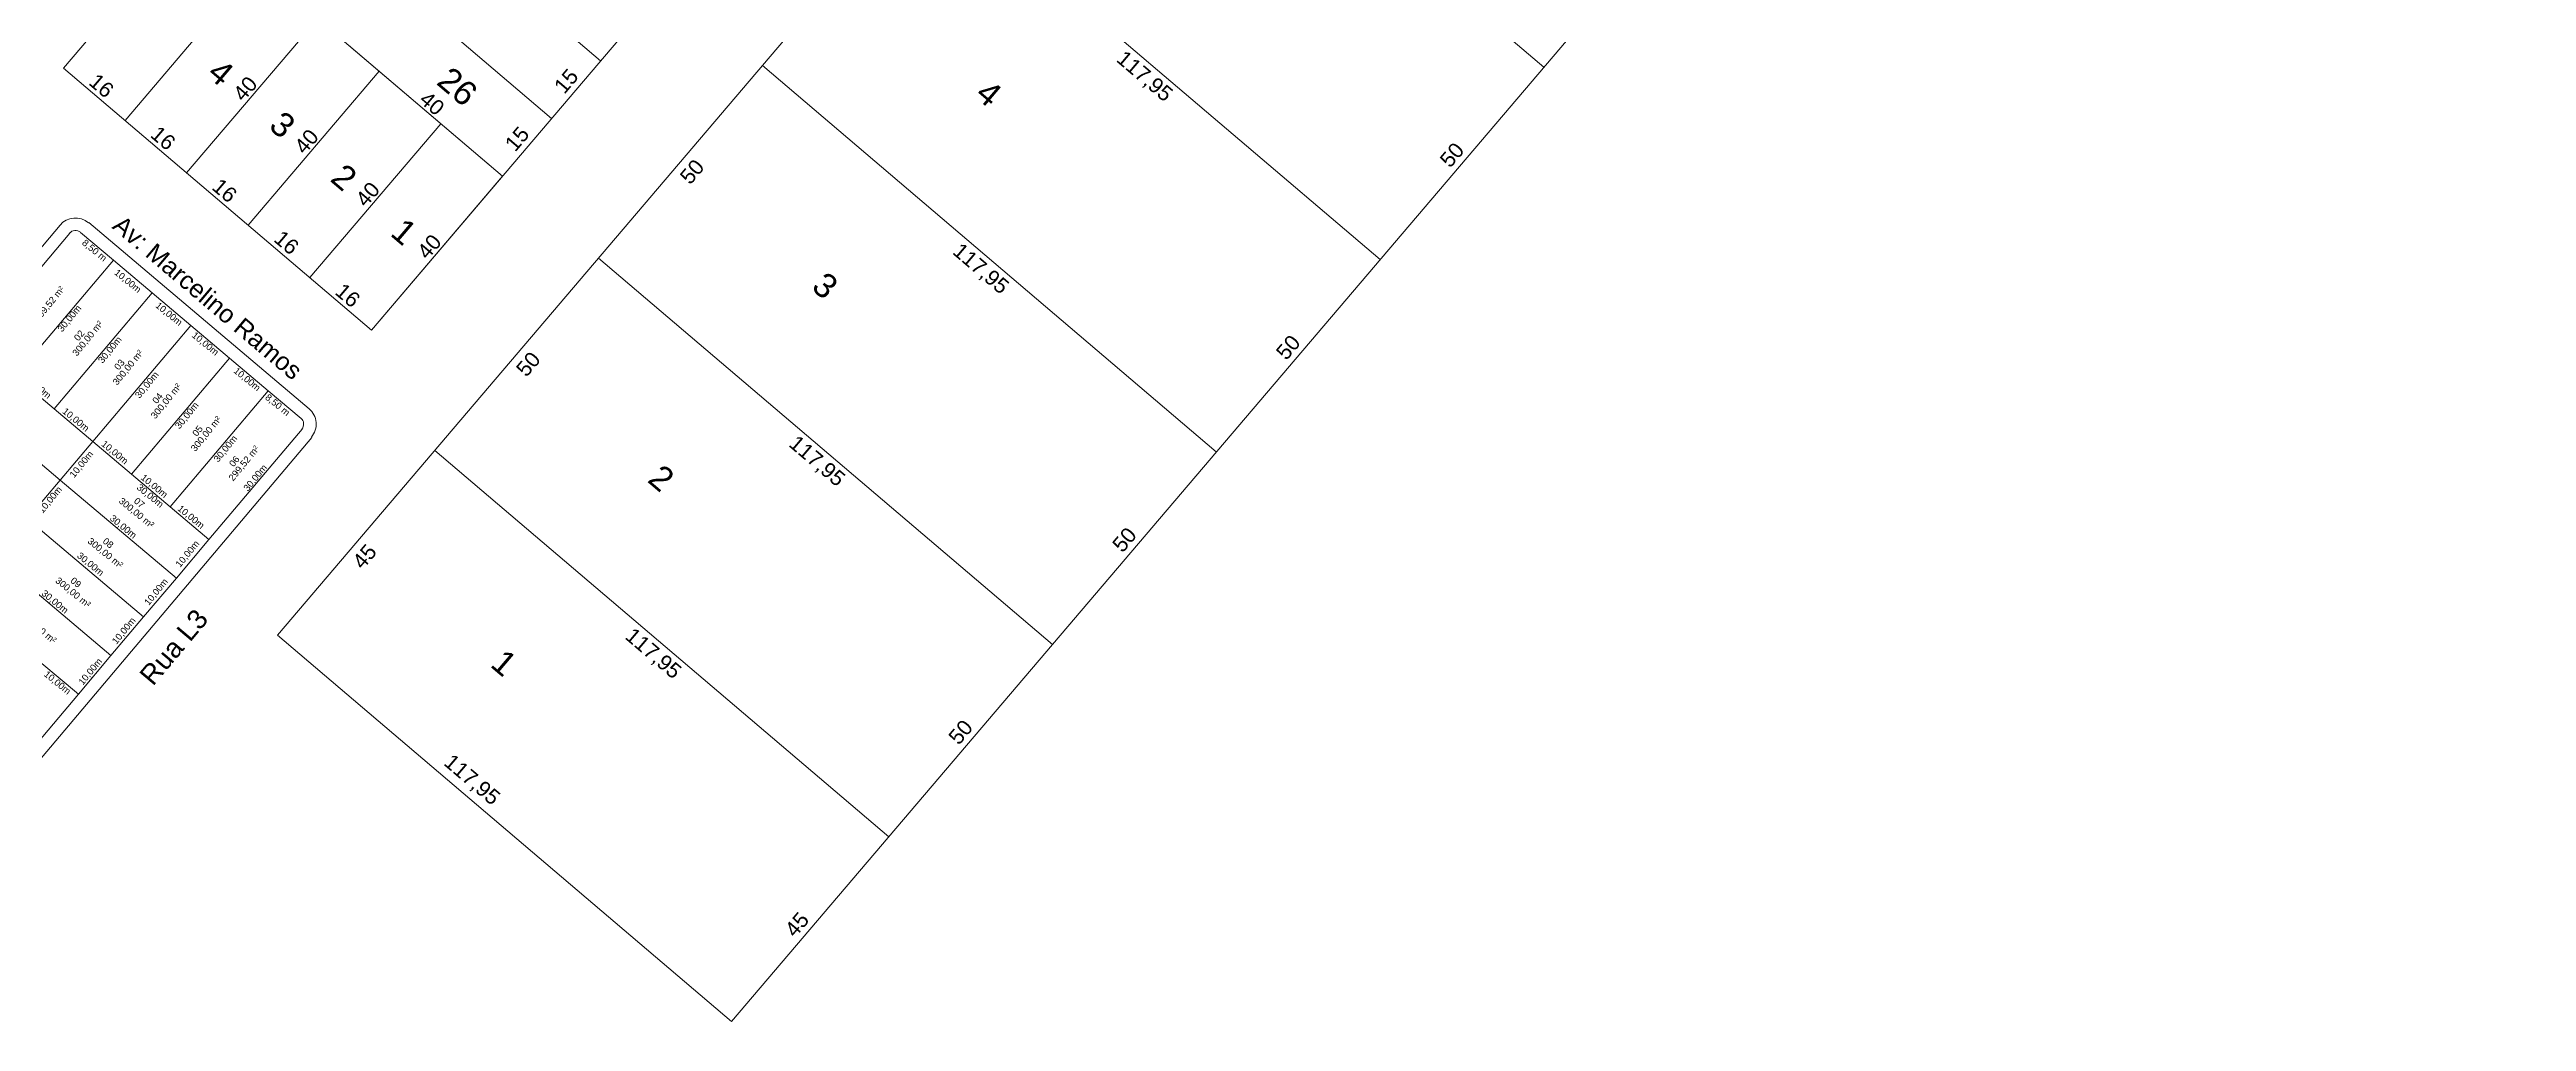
# Model space of a CAD drawing. Header units: metres. Extents: x 3808 to 8215, y 2374 to 6187.
# Drawn here: x 7673.7 to 8163.8, y 3744.1 to 3936.5 of the extents above; entities that cross this region are included whole.
import ezdxf

# ---------------------------------------------------------------- set-up
doc = ezdxf.new("R2010")
doc.units = ezdxf.units.M
for name, color, linetype in [('0 - Cotas', 7, 'Continuous'), ('0 - Nome das Ruas', 7, 'Continuous'), ('0 - Número Dos Lotes', 7, 'Continuous'), ('0 - Área Dos Lotes', 1, 'Continuous'), ('PDF_REGIAO_POLILINHAS', 7, 'Continuous'), ('vista', 7, 'Continuous')]:
    doc.layers.add(name, color=color, linetype=linetype)
doc.layers.add('PDF_MEIO_FIO', color=7, linetype='Continuous', true_color=0xdd6e00)
doc.styles.add('pedro', font='arial.ttf', dxfattribs={"height": 3})
doc.styles.get("Standard").update_dxf_attribs({"font": 'arial.ttf'})

msp = doc.modelspace()

# ---------------------------------------------------------------- linework, layer by layer
at = {"layer": 'PDF_MEIO_FIO', "lineweight": 5}
for p, q in [((7613.13, 3827.463), (7675.807, 3901.708)), ((7681.462, 3902.222), (7725.064, 3865.357)), ((7725.578, 3859.701), (7662.901, 3785.455))]:
    msp.add_line(p, q, dxfattribs=at)
for centre, start, end in [((7678.814, 3899.163), 49.8338, 139.82882), ((7722.467, 3862.349), 319.8277, 49.82941)]:
    msp.add_arc(centre, 3.985, start, end, dxfattribs=at)
at = {"layer": 'PDF_REGIAO_POLILINHAS', "lineweight": 5}
for p, q in [((7659.302, 3878.314), (7677.709, 3900.114)), ((7679.817, 3900.269), (7686.347, 3894.818)), ((7686.347, 3894.818), (7666.963, 3871.835)), ((7666.963, 3871.835), (7686.347, 3894.818)), ((7686.347, 3894.818), (7694.008, 3888.34)), ((7694.008, 3888.34), (7674.624, 3865.357)), ((7674.624, 3865.357), (7694.008, 3888.34)), ((7694.008, 3888.34), (7701.669, 3881.861)), ((7701.669, 3881.861), (7682.285, 3858.878)), ((7682.285, 3858.878), (7701.669, 3881.861)), ((7701.669, 3881.861), (7709.33, 3875.383)), ((7709.33, 3875.383), (7689.895, 3852.451)), ((7689.895, 3852.451), (7709.33, 3875.383)), ((7709.33, 3875.383), (7716.94, 3868.956)), ((7652.823, 3870.653), (7675.807, 3851.268)), ((7675.807, 3851.268), (7652.823, 3870.653)), ((7674.624, 3865.357), (7666.963, 3871.835)), ((7666.963, 3871.835), (7674.624, 3865.357)), ((7716.94, 3868.956), (7697.556, 3845.973)), ((7697.556, 3845.973), (7716.94, 3868.956)), ((7716.94, 3868.956), (7723.47, 3863.454)), ((7682.285, 3858.878), (7674.624, 3865.357)), ((7674.624, 3865.357), (7682.285, 3858.878)), ((7675.807, 3851.268), (7682.285, 3858.878)), ((7682.285, 3858.878), (7675.807, 3851.268)), ((7689.895, 3852.451), (7682.285, 3858.878)), ((7682.285, 3858.878), (7689.895, 3852.451)), ((7723.675, 3861.346), (7705.217, 3839.494)), ((7669.328, 3843.607), (7675.807, 3851.268)), ((7675.807, 3851.268), (7669.328, 3843.607)), ((7698.79, 3831.833), (7675.807, 3851.268)), ((7675.807, 3851.268), (7698.79, 3831.833)), ((7697.556, 3845.973), (7689.895, 3852.451)), ((7689.895, 3852.451), (7697.556, 3845.973)), ((7692.311, 3824.223), (7669.328, 3843.607)), ((7669.328, 3843.607), (7692.311, 3824.223)), ((7705.217, 3839.494), (7697.556, 3845.973)), ((7697.556, 3845.973), (7705.217, 3839.494)), ((7705.217, 3839.494), (7698.79, 3831.833)), ((7685.833, 3816.562), (7662.901, 3835.946)), ((7662.901, 3835.946), (7685.833, 3816.562)), ((7698.79, 3831.833), (7692.311, 3824.223)), ((7692.311, 3824.223), (7685.833, 3816.562)), ((7679.406, 3808.901), (7671.745, 3815.328)), ((7671.745, 3815.328), (7679.406, 3808.901)), ((7685.833, 3816.562), (7679.406, 3808.901)), ((7679.406, 3808.901), (7660.947, 3787.049))]:
    msp.add_line(p, q, dxfattribs=at)
for centre, start, end in [((7678.814, 3899.163), 49.83284, 139.82767), ((7722.467, 3862.349), 319.82568, 49.82882)]:
    msp.add_arc(centre, 1.517, start, end, dxfattribs=at)
at = {"layer": 'vista', "lineweight": 5}
for p, q in [((8074.02, 4237.888), (7718.82, 3820.591)), ((8163.838, 4161.436), (7808.638, 3744.139)), ((7676.457, 3932.816), (7780.165, 4054.654)), ((7879.567, 4009.441), (7969.385, 3932.989)), ((7737.377, 3880.962), (7841.085, 4002.8)), ((7737.377, 3880.962), (7841.085, 4002.8)), ((7847.159, 3971.366), (7936.976, 3894.914)), ((7763.304, 3911.421), (7702.384, 3963.275)), ((7782.749, 3934.266), (7752.289, 3960.193)), ((7714.568, 3952.905), (7688.641, 3922.445)), ((7773.026, 3922.844), (7742.567, 3948.771)), ((7726.752, 3942.534), (7700.825, 3912.074)), ((7763.304, 3911.421), (7732.844, 3937.348)), ((7676.457, 3932.816), (7737.377, 3880.962)), ((7737.377, 3880.962), (7676.457, 3932.816)), ((7738.936, 3932.163), (7713.009, 3901.703)), ((7814.75, 3933.292), (7904.568, 3856.839)), ((7751.12, 3921.792), (7725.193, 3891.333)), ((7763.304, 3911.421), (7737.377, 3880.962)), ((7782.341, 3895.217), (7872.159, 3818.765)), ((7749.932, 3857.142), (7839.75, 3780.69)), ((7718.82, 3820.591), (7808.638, 3744.139))]:
    msp.add_line(p, q, dxfattribs=at)

# ---------------------------------------------------------------- texts
at = {"layer": '0 - Cotas', "lineweight": 5}
for s, rotation, p in [('8,50 m', 320.78171, (7679.991, 3898.006)), ('10,00m', 320.78171, (7686.391, 3892.118)), ('30,00m', 50.78171, (7676.18, 3880.471)), ('10,00m', 320.78171, (7694.536, 3885.608)), ('30,00m', 50.78171, (7684.187, 3874.258)), ('10,00m', 320.78171, (7701.736, 3879.714)), ('30,00m', 50.78171, (7691.502, 3867.318)), ('10,00m', 320.78171, (7710.005, 3872.678)), ('10,00m', 320.78171, (7668.564, 3871.167)), ('8,50 m', 320.78171, (7716.229, 3867.426)), ('10,00m', 320.78171, (7676.107, 3864.669)), ('30,00m', 50.78171, (7699.406, 3861.271)), ('10,00m', 320.78171, (7683.823, 3858.193)), ('30,00m', 50.78171, (7707.053, 3854.689)), ('10,00m', 50.78171, (7678.556, 3851.609)), ('30,00m', 50.78171, (7712.951, 3848.935)), ('10,00m', 50.78171, (7672.349, 3844.585)), ('30,00m', 320.78171, (7690.821, 3849.608)), ('10,00m', 320.78171, (7691.635, 3851.551)), ('30,00m', 320.78171, (7685.49, 3843.495)), ('10,00m', 320.78171, (7698.896, 3845.428)), ('10,00m', 50.78171, (7699.53, 3833.885)), ('30,00m', 320.78171, (7679.009, 3836.095)), ('30,00m', 320.78171, (7671.974, 3828.642)), ('10,00m', 50.78171, (7693.325, 3826.358)), ('10,00m', 50.78171, (7686.942, 3818.669)), ('10,00m', 320.78171, (7672.464, 3812.634)), ('10,00m', 50.78171, (7680.295, 3810.589))]:
    msp.add_text(s, height=1.3224, rotation=rotation, dxfattribs=at).set_placement(p)
at = {"layer": '0 - Nome das Ruas', "lineweight": 5}
for s, height, rotation, p in [('Av: Marcelino Ramos', 3.54115, 319.8013, (7685.904, 3901.222)), ('Rua L3', 3.8571, 49.89654, (7694.147, 3810.366))]:
    msp.add_text(s, height=height, rotation=rotation, dxfattribs=at).set_placement(p)
at = {"layer": '0 - Número Dos Lotes', "lineweight": 5}
for s, rotation, p in [('02', 50.78171, (7679.415, 3878.672)), ('03', 50.78171, (7687.378, 3872.916)), ('04', 50.78171, (7694.927, 3866.25)), ('05', 50.78171, (7702.843, 3859.791)), ('06', 50.78171, (7710.11, 3853.769)), ('07', 320.78171, (7690.251, 3846.921)), ('08', 320.78171, (7684.089, 3838.963)), ('09', 320.78171, (7677.701, 3831.154))]:
    msp.add_text(s, height=1.3224, rotation=rotation, dxfattribs=at).set_placement(p)
at = {"layer": '0 - Área Dos Lotes', "lineweight": 5}
for s, rotation, p in [('299,52 m²', 50.78171, (7671.514, 3882.542)), ('300,00 m²', 50.78171, (7679.105, 3875.684)), ('300,00 m²', 50.78171, (7687.069, 3869.927)), ('300,00 m²', 50.78171, (7694.617, 3863.261)), ('300,00 m²', 50.78171, (7702.534, 3856.803)), ('299,52 m²', 50.78171, (7710.029, 3850.966)), ('300,00 m²', 320.78171, (7687.268, 3846.927)), ('300,00 m²', 320.78171, (7681.105, 3838.968)), ('300,00 m²', 320.78171, (7674.717, 3831.159)), ('300,00 m²', 320.78171, (7667.937, 3824.071))]:
    msp.add_text(s, height=1.3224, rotation=rotation, dxfattribs=at).set_placement(p)
at = {"layer": 'vista', "color": 1, "lineweight": 5, "char_height": 3, "attachment_point": 5, "style": 'pedro'}
for s, insert, rotation in [('117,95', (7890.276, 3931.036), 319.59589), ('16', (7683.984, 3929.315), 319.59589), ('40', (7712.419, 3928.732), 49.59589), ('15', (7775.935, 3930.217), 49.59589), ('40', (7749.385, 3925.815), 319.59589), ('15', (7766.212, 3918.795), 49.59589), ('16', (7696.168, 3918.945), 319.59589), ('40', (7724.538, 3918.285), 49.59589), ('50', (7951.219, 3915.621), 49.59589), ('50', (7800.844, 3912.298), 49.59589), ('16', (7708.351, 3908.574), 319.59589), ('40', (7736.657, 3907.839), 49.59589), ('16', (7720.6, 3898.279), 319.59589), ('40', (7748.841, 3897.468), 49.59589), ('117,95', (7857.867, 3892.961), 319.59589), ('16', (7732.719, 3887.832), 319.59589), ('50', (7918.811, 3877.546), 49.59589), ('50', (7768.435, 3874.224), 49.59589), ('117,95', (7825.459, 3854.886), 319.59589), ('45', (7736.026, 3836.149), 49.59589), ('50', (7886.402, 3839.472), 49.59589), ('117,95', (7793.05, 3816.812), 319.59589), ('50', (7853.993, 3801.397), 49.59589), ('117,95', (7757.178, 3791.825), 319.59589), ('45', (7821.584, 3763.323), 49.59589)]:
    msp.add_mtext(s, dxfattribs=dict(at, insert=insert, rotation=rotation))
at = {"layer": 'vista', "lineweight": 5, "char_height": 4.8, "attachment_point": 5, "rotation": 319.59589, "style": 'pedro'}
for s, insert in [('4', (7707.619, 3931.955)), ('26', (7754.421, 3929.143)), ('4', (7859.598, 3927.827)), ('3', (7719.803, 3921.584)), ('2', (7731.987, 3911.213)), ('1', (7743.866, 3900.451)), ('3', (7827.189, 3889.753)), ('2', (7794.781, 3851.678)), ('1', (7763.668, 3815.127))]:
    msp.add_mtext(s, dxfattribs=dict(at, insert=insert))

doc.saveas('drawing.dxf')
